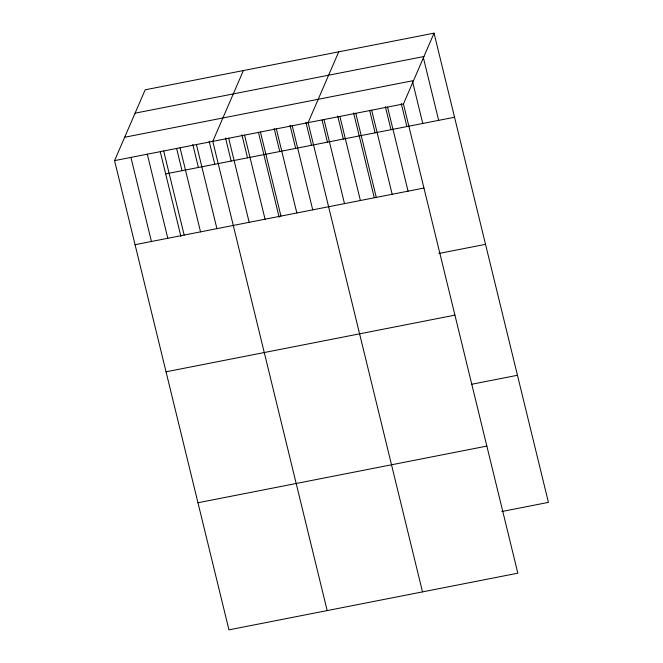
<?xml version="1.0" encoding="UTF-8"?>
<svg xmlns="http://www.w3.org/2000/svg" width="663" height="663" viewBox="0 0 663 663"><rect width="100%" height="100%" fill="white"/><g stroke="black" fill="none" stroke-linecap="round" stroke-linejoin="round"><path stroke-width="0.99" d="M434.05 33.15L403.444 103.958L517.836 573.188L228.95 629.85L114.566 160.62L145.164 89.812L434.05 33.15L548.434 502.38L501.758 511.538M243.387 70.543L212.782 141.352L327.174 610.59M338.718 51.847L308.113 122.655L422.505 591.885M135.07 113.174L423.947 56.512M124.661 137.249L413.546 80.588M114.566 160.62L403.444 103.958M165.667 173.897L454.545 117.235M135.061 244.705L423.947 188.043M438.856 253.49L485.531 244.332M166.048 371.802L454.926 315.14M471.774 384.242L517.455 375.283M197.972 502.753L486.849 446.091M423.284 57.291L438.657 120.351M412.519 81.425L422.77 123.467M401.264 103.561L406.883 126.583M387.557 107.074L408.06 191.159M385.377 106.677L390.988 129.699M371.67 110.191L392.164 194.276M369.739 110.796L375.101 132.815M355.782 113.307L376.277 197.392M353.603 112.909L374.222 197.499M339.895 116.423L360.39 200.508M337.716 116.025L343.326 139.048M324.008 119.539L344.503 203.624M322.069 120.144L327.439 142.164M305.933 122.257L311.552 145.28M292.226 125.771L312.729 209.856M290.046 125.373L295.665 148.396M276.338 128.887L296.833 212.972M274.159 128.489L279.769 151.512M260.451 132.003L280.946 216.088M258.512 132.608L279.131 217.191M244.564 135.119L265.059 219.204M241.904 134.821L247.514 157.844M228.677 138.236L249.172 222.32M225.528 138.028L231.147 161.051M209.16 141.244L214.771 164.267M196.414 144.567L216.917 228.652M192.792 144.451L198.403 167.474M180.046 147.774L200.541 231.859M176.665 148.661L182.035 170.689M163.678 150.982L184.173 235.075M160.297 151.877L180.916 236.451M147.302 154.197L167.805 238.282M130.934 157.404L151.437 241.489"/></g></svg>
